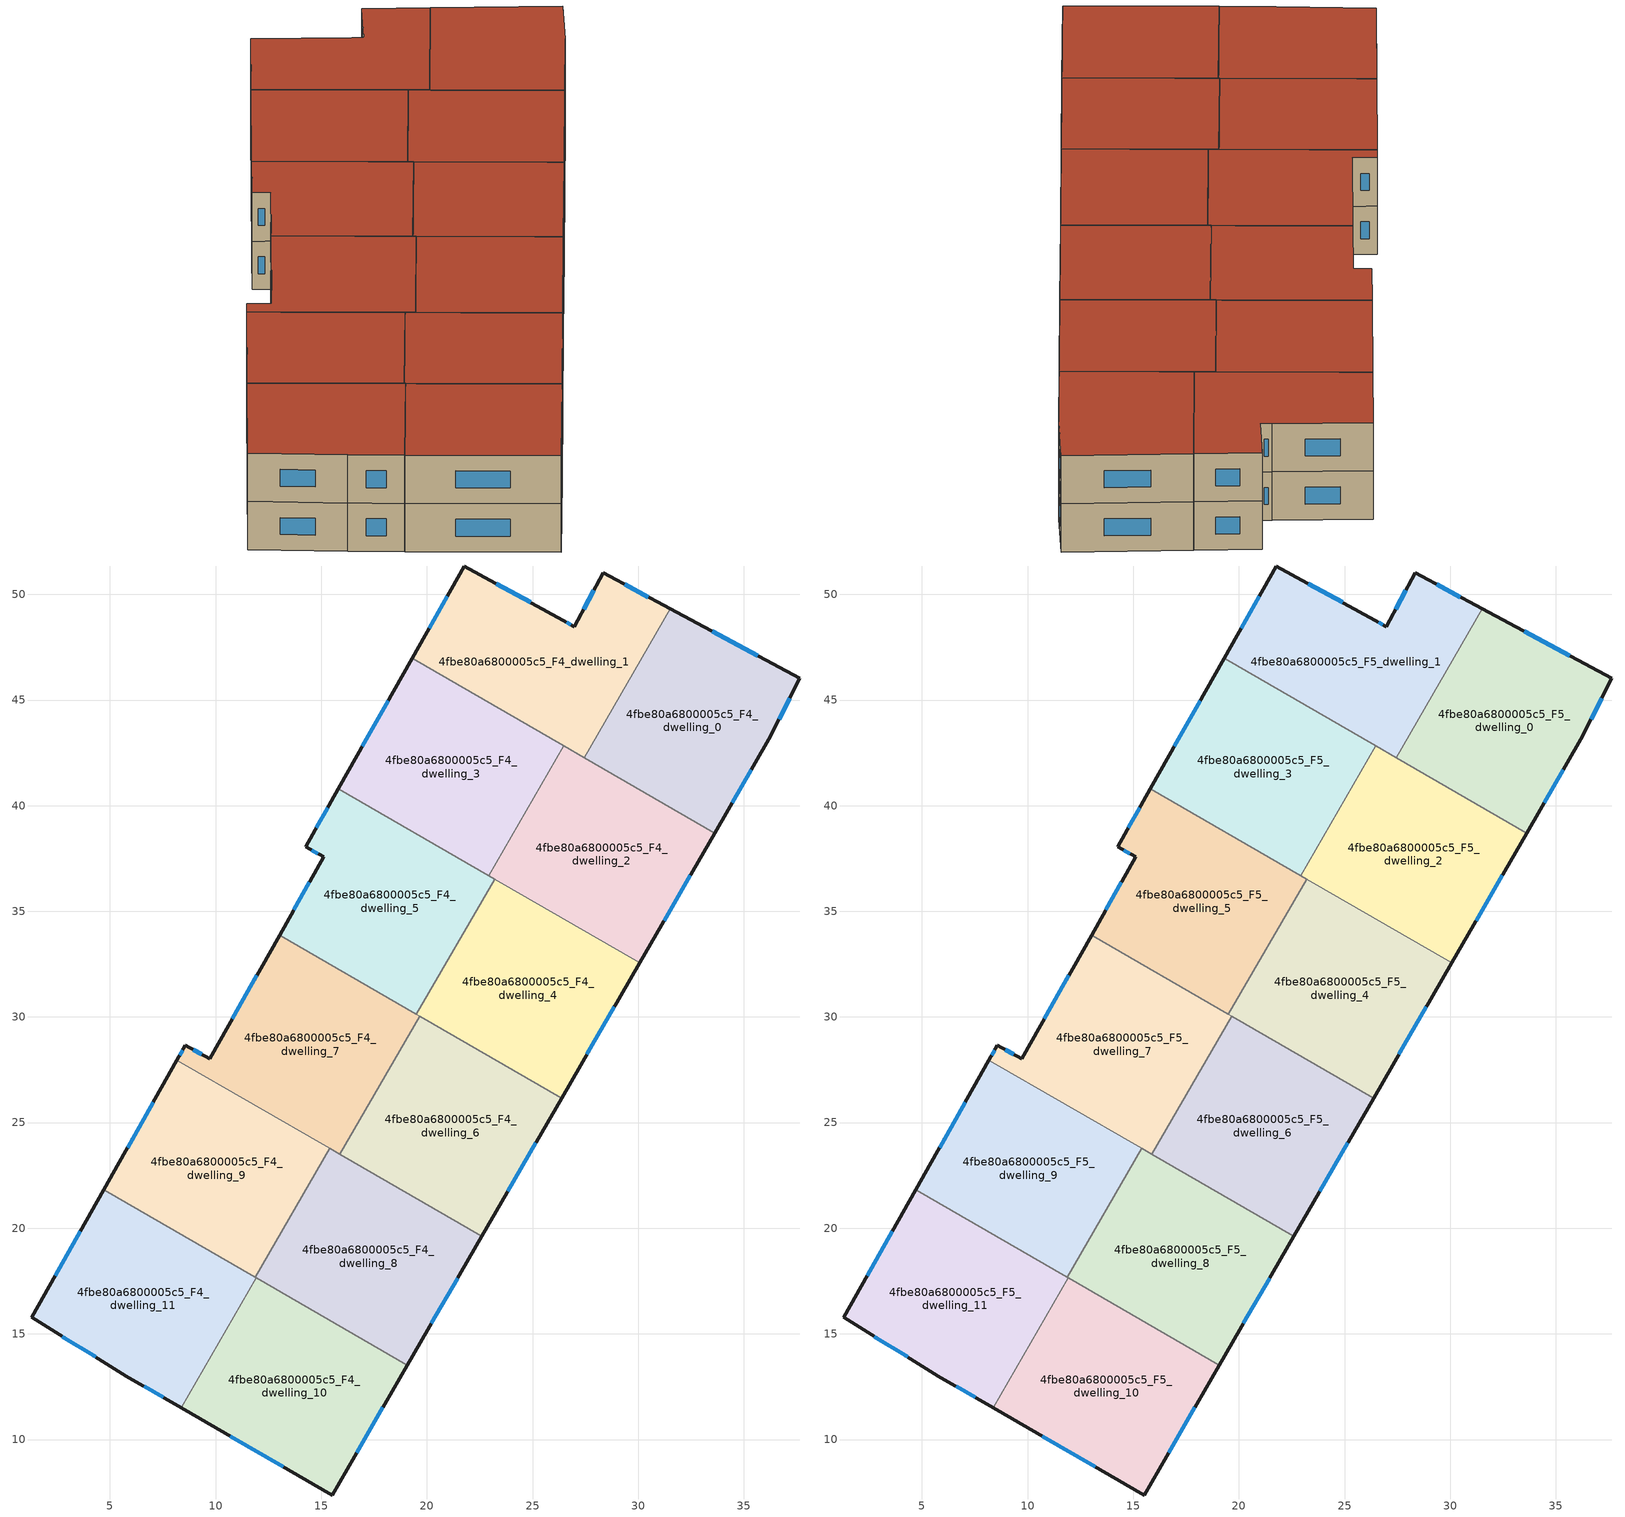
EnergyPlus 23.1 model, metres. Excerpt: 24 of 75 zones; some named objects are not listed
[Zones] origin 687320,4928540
4fbe80a6800005c5_F4_dwelling_0
 floor to 4fbe80a6800005c5_F3_dwelling_0 (EU_floor_Construction): 37.66,46.02 36.19,43.14 33.62,38.7 27.45,42.27 31.52,49.32 z12
 wall outside (EU_wall_Construction): 33.62,38.7 36.19,43.14 37.66,46.02 31.52,49.32 z12:15
 wall to 4fbe80a6800005c5_F4_dwelling_1 (EU_wall_Construction): 31.52,49.32 27.45,42.27 z12:15
 wall to 4fbe80a6800005c5_F4_dwelling_2 (EU_wall_Construction): 27.45,42.27 33.62,38.7 z12:15
 window (EU_Window_Construction): 35.66,47.09 33.51,48.25 / 36.67,44.08 37.18,45.09 / 34.46,40.15 35.35,41.7 z12.98:14.02
4fbe80a6800005c5_F4_dwelling_1
 floor to 4fbe80a6800005c5_F3_dwelling_1 (EU_floor_Construction): 31.52,49.32 27.45,42.27 19.3,46.98 21.77,51.34 26.44,48.78 26.98,48.47 28.34,51.02 z12
 wall outside (EU_wall_Construction): 31.52,49.32 28.34,51.02 26.98,48.47 26.44,48.78 21.77,51.34 19.3,46.98 z12:15
 wall to 4fbe80a6800005c5_F4_dwelling_3 (EU_wall_Construction): 19.3,46.98 26.48,42.83 z12:15
 wall to 4fbe80a6800005c5_F4_dwelling_2 (EU_wall_Construction): 26.48,42.83 27.45,42.27 z12:15
 window (EU_Window_Construction): 24.92,49.62 23.29,50.51 / 26.8,48.57 26.61,48.68 / 27.9,50.19 27.42,49.3 / 30.48,49.87 29.37,50.47 / 20.97,49.92 20.11,48.4 z12.98:14.02
4fbe80a6800005c5_F4_dwelling_10
 floor to 4fbe80a6800005c5_F3_dwelling_10 (EU_floor_Construction): 19.07,13.52 15.52,7.37 8.38,11.5 11.93,17.65 z12
 wall outside (EU_wall_Construction): 8.38,11.5 15.52,7.37 19.07,13.52 z12:15
 wall to 4fbe80a6800005c5_F4_dwelling_11 (EU_wall_Construction): 11.93,17.65 8.38,11.5 z12:15
 wall to 4fbe80a6800005c5_F4_dwelling_8 (EU_wall_Construction): 19.07,13.52 11.93,17.65 z12:15
 window (EU_Window_Construction): 10.7,10.16 13.2,8.72 / 16.67,9.37 17.92,11.52 z12.98:14.02
4fbe80a6800005c5_F4_dwelling_11
 floor to 4fbe80a6800005c5_F3_dwelling_11 (EU_floor_Construction): 11.93,17.65 8.38,11.5 5.78,13 1.29,15.78 4.71,21.82 z12
 wall outside (EU_wall_Construction): 4.71,21.82 1.29,15.78 5.78,13 8.38,11.5 z12:15
 wall to 4fbe80a6800005c5_F4_dwelling_9 (EU_wall_Construction): 11.87,17.68 4.71,21.82 z12:15
 wall to 4fbe80a6800005c5_F4_dwelling_8 (EU_wall_Construction): 11.93,17.65 11.87,17.68 z12:15
 window (EU_Window_Construction): 6.62,12.52 7.53,11.99 / 2.75,14.87 4.32,13.91 / 3.59,19.86 2.4,17.74 z12.98:14.02
4fbe80a6800005c5_F4_dwelling_2
 floor to 4fbe80a6800005c5_F3_dwelling_2 (EU_floor_Construction): 33.62,38.7 30.07,32.55 22.93,36.68 26.48,42.83 z12
 wall outside (EU_wall_Construction): 30.07,32.55 33.62,38.7 z12:15
 wall to 4fbe80a6800005c5_F4_dwelling_3 (EU_wall_Construction): 26.48,42.83 22.93,36.68 z12:15
 wall to 4fbe80a6800005c5_F4_dwelling_4 (EU_wall_Construction): 23.2,36.52 30.07,32.55 z12:15
 wall to 4fbe80a6800005c5_F4_dwelling_5 (EU_wall_Construction): 22.93,36.68 23.2,36.52 z12:15
 window (EU_Window_Construction): 31.22,34.55 32.47,36.7 z12.98:14.02
4fbe80a6800005c5_F4_dwelling_3
 floor to 4fbe80a6800005c5_F3_dwelling_3 (EU_floor_Construction): 26.48,42.83 22.93,36.68 15.81,40.79 19.3,46.98 z12
 wall outside (EU_wall_Construction): 19.3,46.98 15.81,40.79 z12:15
 wall to 4fbe80a6800005c5_F4_dwelling_5 (EU_wall_Construction): 15.81,40.79 22.93,36.68 z12:15
 window (EU_Window_Construction): 18.17,44.96 16.95,42.8 z12.98:14.02
4fbe80a6800005c5_F4_dwelling_4
 floor to 4fbe80a6800005c5_F3_dwelling_4 (EU_floor_Construction): 30.07,32.55 26.37,26.16 19.51,30.13 23.2,36.52 z12
 wall outside (EU_wall_Construction): 26.37,26.16 30.07,32.55 z12:15
 wall to 4fbe80a6800005c5_F4_dwelling_5 (EU_wall_Construction): 23.2,36.52 19.51,30.13 z12:15
 wall to 4fbe80a6800005c5_F4_dwelling_6 (EU_wall_Construction): 19.66,30.04 26.37,26.16 z12:15
 wall to 4fbe80a6800005c5_F4_dwelling_7 (EU_wall_Construction): 19.51,30.13 19.66,30.04 z12:15
 window (EU_Window_Construction): 27.58,28.24 28.87,30.47 z12.98:14.02
4fbe80a6800005c5_F4_dwelling_5
 floor to 4fbe80a6800005c5_F3_dwelling_5 (EU_floor_Construction): 23.2,36.52 19.51,30.13 13.03,33.87 15.12,37.57 14.27,38.05 15.81,40.79 z12
 wall outside (EU_wall_Construction): 15.81,40.79 14.27,38.05 15.12,37.57 13.03,33.87 z12:15
 wall to 4fbe80a6800005c5_F4_dwelling_7 (EU_wall_Construction): 13.03,33.87 19.51,30.13 z12:15
 window (EU_Window_Construction): 14.44,36.37 13.71,35.08 / 14.55,37.9 14.84,37.73 / 15.31,39.9 14.77,38.94 z12.98:14.02
4fbe80a6800005c5_F4_dwelling_6
 floor to 4fbe80a6800005c5_F3_dwelling_6 (EU_floor_Construction): 26.37,26.16 22.6,19.62 15.88,23.51 19.66,30.04 z12
 wall outside (EU_wall_Construction): 22.6,19.62 26.37,26.16 z12:15
 wall to 4fbe80a6800005c5_F4_dwelling_7 (EU_wall_Construction): 19.66,30.04 15.88,23.51 z12:15
 wall to 4fbe80a6800005c5_F4_dwelling_8 (EU_wall_Construction): 15.88,23.51 22.6,19.62 z12:15
 window (EU_Window_Construction): 23.83,21.75 25.15,24.04 z12.98:14.02
4fbe80a6800005c5_F4_dwelling_7
 floor to 4fbe80a6800005c5_F3_dwelling_7 (EU_floor_Construction): 19.66,30.04 15.88,23.51 8.17,27.96 8.57,28.66 9.72,28.01 13.03,33.87 z12
 wall outside (EU_wall_Construction): 13.03,33.87 9.72,28.01 8.57,28.66 8.17,27.96 z12:15
 wall to 4fbe80a6800005c5_F4_dwelling_9 (EU_wall_Construction): 8.17,27.96 15.4,23.78 z12:15
 wall to 4fbe80a6800005c5_F4_dwelling_8 (EU_wall_Construction): 15.4,23.78 15.88,23.51 z12:15
 window (EU_Window_Construction): 8.44,28.44 8.3,28.19 / 9.35,28.23 8.94,28.45 / 11.95,31.97 10.8,29.92 z12.98:14.02
4fbe80a6800005c5_F4_dwelling_8
 floor to 4fbe80a6800005c5_F3_dwelling_8 (EU_floor_Construction): 22.6,19.62 19.07,13.52 11.87,17.68 15.4,23.78 z12
 wall outside (EU_wall_Construction): 19.07,13.52 22.6,19.62 z12:15
 wall to 4fbe80a6800005c5_F4_dwelling_9 (EU_wall_Construction): 15.4,23.78 11.87,17.68 z12:15
 window (EU_Window_Construction): 20.22,15.51 21.45,17.64 z12.98:14.02
4fbe80a6800005c5_F4_dwelling_9
 floor to 4fbe80a6800005c5_F3_dwelling_9 (EU_floor_Construction): 15.4,23.78 11.87,17.68 4.71,21.82 8.17,27.96 z12
 wall outside (EU_wall_Construction): 8.17,27.96 4.71,21.82 z12:15
 window (EU_Window_Construction): 7.04,25.96 5.83,23.82 z12.98:14.02
4fbe80a6800005c5_F5_dwelling_0
 floor to 4fbe80a6800005c5_F4_dwelling_0 (EU_floor_Construction): 37.66,46.02 36.19,43.14 33.62,38.7 27.45,42.27 31.52,49.32 z15
 wall outside (EU_wall_Construction): 33.62,38.7 36.19,43.14 37.66,46.02 31.52,49.32 z15:18
 wall to 4fbe80a6800005c5_F5_dwelling_1 (EU_wall_Construction): 31.52,49.32 27.45,42.27 z15:18
 wall to 4fbe80a6800005c5_F5_dwelling_2 (EU_wall_Construction): 27.45,42.27 33.62,38.7 z15:18
 window (EU_Window_Construction): 35.66,47.09 33.51,48.25 / 36.67,44.08 37.18,45.09 / 34.46,40.15 35.35,41.7 z15.98:17.02
 roof outside (EU_roof_Construction): 33.62,38.7 36.19,43.14 37.66,46.02 31.52,49.32 27.45,42.27 z18
4fbe80a6800005c5_F5_dwelling_1
 floor to 4fbe80a6800005c5_F4_dwelling_1 (EU_floor_Construction): 31.52,49.32 27.45,42.27 19.3,46.98 21.77,51.34 26.44,48.78 26.98,48.47 28.34,51.02 z15
 wall outside (EU_wall_Construction): 31.52,49.32 28.34,51.02 26.98,48.47 26.44,48.78 21.77,51.34 19.3,46.98 z15:18
 wall to 4fbe80a6800005c5_F5_dwelling_3 (EU_wall_Construction): 19.3,46.98 26.48,42.83 z15:18
 wall to 4fbe80a6800005c5_F5_dwelling_2 (EU_wall_Construction): 26.48,42.83 27.45,42.27 z15:18
 window (EU_Window_Construction): 24.92,49.62 23.29,50.51 / 26.8,48.57 26.61,48.68 / 27.9,50.19 27.42,49.3 / 30.48,49.87 29.37,50.47 / 20.97,49.92 20.11,48.4 z15.98:17.02
 roof outside (EU_roof_Construction): 27.45,42.27 31.52,49.32 28.34,51.02 26.98,48.47 26.44,48.78 21.77,51.34 19.3,46.98 z18
4fbe80a6800005c5_F5_dwelling_10
 floor to 4fbe80a6800005c5_F4_dwelling_10 (EU_floor_Construction): 19.07,13.52 15.52,7.37 8.38,11.5 11.93,17.65 z15
 wall outside (EU_wall_Construction): 8.38,11.5 15.52,7.37 19.07,13.52 z15:18
 wall to 4fbe80a6800005c5_F5_dwelling_11 (EU_wall_Construction): 11.93,17.65 8.38,11.5 z15:18
 wall to 4fbe80a6800005c5_F5_dwelling_8 (EU_wall_Construction): 19.07,13.52 11.93,17.65 z15:18
 window (EU_Window_Construction): 10.7,10.16 13.2,8.72 / 16.67,9.37 17.92,11.52 z15.98:17.02
 roof outside (EU_roof_Construction): 15.52,7.37 19.07,13.52 11.93,17.65 8.38,11.5 z18
4fbe80a6800005c5_F5_dwelling_11
 floor to 4fbe80a6800005c5_F4_dwelling_11 (EU_floor_Construction): 11.93,17.65 8.38,11.5 5.78,13 1.29,15.78 4.71,21.82 z15
 wall outside (EU_wall_Construction): 4.71,21.82 1.29,15.78 5.78,13 8.38,11.5 z15:18
 wall to 4fbe80a6800005c5_F5_dwelling_9 (EU_wall_Construction): 11.87,17.68 4.71,21.82 z15:18
 wall to 4fbe80a6800005c5_F5_dwelling_8 (EU_wall_Construction): 11.93,17.65 11.87,17.68 z15:18
 window (EU_Window_Construction): 6.62,12.52 7.53,11.99 / 2.75,14.87 4.32,13.91 / 3.59,19.86 2.4,17.74 z15.98:17.02
 roof outside (EU_roof_Construction): 8.38,11.5 11.93,17.65 4.71,21.82 1.29,15.78 5.78,13 z18
4fbe80a6800005c5_F5_dwelling_2
 floor to 4fbe80a6800005c5_F4_dwelling_2 (EU_floor_Construction): 33.62,38.7 30.07,32.55 22.93,36.68 26.48,42.83 z15
 wall outside (EU_wall_Construction): 30.07,32.55 33.62,38.7 z15:18
 wall to 4fbe80a6800005c5_F5_dwelling_3 (EU_wall_Construction): 26.48,42.83 22.93,36.68 z15:18
 wall to 4fbe80a6800005c5_F5_dwelling_4 (EU_wall_Construction): 23.2,36.52 30.07,32.55 z15:18
 wall to 4fbe80a6800005c5_F5_dwelling_5 (EU_wall_Construction): 22.93,36.68 23.2,36.52 z15:18
 window (EU_Window_Construction): 31.22,34.55 32.47,36.7 z15.98:17.02
 roof outside (EU_roof_Construction): 30.07,32.55 33.62,38.7 26.48,42.83 22.93,36.68 z18
4fbe80a6800005c5_F5_dwelling_3
 floor to 4fbe80a6800005c5_F4_dwelling_3 (EU_floor_Construction): 26.48,42.83 22.93,36.68 15.81,40.79 19.3,46.98 z15
 wall outside (EU_wall_Construction): 19.3,46.98 15.81,40.79 z15:18
 wall to 4fbe80a6800005c5_F5_dwelling_5 (EU_wall_Construction): 15.81,40.79 22.93,36.68 z15:18
 window (EU_Window_Construction): 18.17,44.96 16.95,42.8 z15.98:17.02
 roof outside (EU_roof_Construction): 22.93,36.68 26.48,42.83 19.3,46.98 15.81,40.79 z18
4fbe80a6800005c5_F5_dwelling_4
 floor to 4fbe80a6800005c5_F4_dwelling_4 (EU_floor_Construction): 30.07,32.55 26.37,26.16 19.51,30.13 23.2,36.52 z15
 wall outside (EU_wall_Construction): 26.37,26.16 30.07,32.55 z15:18
 wall to 4fbe80a6800005c5_F5_dwelling_5 (EU_wall_Construction): 23.2,36.52 19.51,30.13 z15:18
 wall to 4fbe80a6800005c5_F5_dwelling_6 (EU_wall_Construction): 19.66,30.04 26.37,26.16 z15:18
 wall to 4fbe80a6800005c5_F5_dwelling_7 (EU_wall_Construction): 19.51,30.13 19.66,30.04 z15:18
 window (EU_Window_Construction): 27.58,28.24 28.87,30.47 z15.98:17.02
 roof outside (EU_roof_Construction): 26.37,26.16 30.07,32.55 23.2,36.52 19.51,30.13 z18
4fbe80a6800005c5_F5_dwelling_5
 floor to 4fbe80a6800005c5_F4_dwelling_5 (EU_floor_Construction): 23.2,36.52 19.51,30.13 13.03,33.87 15.12,37.57 14.27,38.05 15.81,40.79 z15
 wall outside (EU_wall_Construction): 15.81,40.79 14.27,38.05 15.12,37.57 13.03,33.87 z15:18
 wall to 4fbe80a6800005c5_F5_dwelling_7 (EU_wall_Construction): 13.03,33.87 19.51,30.13 z15:18
 window (EU_Window_Construction): 14.44,36.37 13.71,35.08 / 14.55,37.9 14.84,37.73 / 15.31,39.9 14.77,38.94 z15.98:17.02
 roof outside (EU_roof_Construction): 19.51,30.13 23.2,36.52 15.81,40.79 14.27,38.05 15.12,37.57 13.03,33.87 z18
4fbe80a6800005c5_F5_dwelling_6
 floor to 4fbe80a6800005c5_F4_dwelling_6 (EU_floor_Construction): 26.37,26.16 22.6,19.62 15.88,23.51 19.66,30.04 z15
 wall outside (EU_wall_Construction): 22.6,19.62 26.37,26.16 z15:18
 wall to 4fbe80a6800005c5_F5_dwelling_7 (EU_wall_Construction): 19.66,30.04 15.88,23.51 z15:18
 wall to 4fbe80a6800005c5_F5_dwelling_8 (EU_wall_Construction): 15.88,23.51 22.6,19.62 z15:18
 window (EU_Window_Construction): 23.83,21.75 25.15,24.04 z15.98:17.02
 roof outside (EU_roof_Construction): 22.6,19.62 26.37,26.16 19.66,30.04 15.88,23.51 z18
4fbe80a6800005c5_F5_dwelling_7
 floor to 4fbe80a6800005c5_F4_dwelling_7 (EU_floor_Construction): 19.66,30.04 15.88,23.51 8.17,27.96 8.57,28.66 9.72,28.01 13.03,33.87 z15
 wall outside (EU_wall_Construction): 13.03,33.87 9.72,28.01 8.57,28.66 8.17,27.96 z15:18
 wall to 4fbe80a6800005c5_F5_dwelling_9 (EU_wall_Construction): 8.17,27.96 15.4,23.78 z15:18
 wall to 4fbe80a6800005c5_F5_dwelling_8 (EU_wall_Construction): 15.4,23.78 15.88,23.51 z15:18
 window (EU_Window_Construction): 8.44,28.44 8.3,28.19 / 9.35,28.23 8.94,28.45 / 11.95,31.97 10.8,29.92 z15.98:17.02
 roof outside (EU_roof_Construction): 15.88,23.51 19.66,30.04 13.03,33.87 9.72,28.01 8.57,28.66 8.17,27.96 z18
4fbe80a6800005c5_F5_dwelling_8
 floor to 4fbe80a6800005c5_F4_dwelling_8 (EU_floor_Construction): 22.6,19.62 19.07,13.52 11.87,17.68 15.4,23.78 z15
 wall outside (EU_wall_Construction): 19.07,13.52 22.6,19.62 z15:18
 wall to 4fbe80a6800005c5_F5_dwelling_9 (EU_wall_Construction): 15.4,23.78 11.87,17.68 z15:18
 window (EU_Window_Construction): 20.22,15.51 21.45,17.64 z15.98:17.02
 roof outside (EU_roof_Construction): 19.07,13.52 22.6,19.62 15.4,23.78 11.87,17.68 z18
4fbe80a6800005c5_F5_dwelling_9
 floor to 4fbe80a6800005c5_F4_dwelling_9 (EU_floor_Construction): 15.4,23.78 11.87,17.68 4.71,21.82 8.17,27.96 z15
 wall outside (EU_wall_Construction): 8.17,27.96 4.71,21.82 z15:18
 window (EU_Window_Construction): 7.04,25.96 5.83,23.82 z15.98:17.02
 roof outside (EU_roof_Construction): 11.87,17.68 15.4,23.78 8.17,27.96 4.71,21.82 z18
[Building]
EU S2 Campaign: North Axis=0; Terrain=City; Solar Distribution=FullExterior
[Site:Location]
Bologna: Latitude=44.5; Longitude=11.25; Time Zone=1; Elevation=37
[SizingPeriod:WeatherFileDays]
AnnualSizingPeriod: Begin Month=1; Begin Day of Month=1; End Month=12; End Day of Month=31; Day of Week for Start Day=Monday; Use Weather File Daylight Saving Period=No; Use Weather File Rain and Snow Indicators=No
[MATERIAL]
EU_InternalMass_Material: Roughness=MediumRough; Thickness=0.1; Conductivity=1; Density=1800; Specific Heat=900; Thermal Absorptance=0.9; Solar Absorptance=0.7; Visible Absorptance=0.7
[MATERIAL:NOMASS] Roughness=MediumRough; Thermal Absorptance=0.9; Solar Absorptance=0.7; Visible Absorptance=0.7
Name | Thermal Resistance
EU_wall_NoMass | 0.905828
EU_roof_NoMass | 0.37593
EU_floor_NoMass | 0.67114
[WINDOWMATERIAL:SIMPLEGLAZINGSYSTEM]
EU_Window_SimpleGlazing: UFactor=4.52486; Solar Heat Gain Coefficient=0.85; Visible Transmittance=0.85
[CONSTRUCTION]
EU_wall_Construction: EU_wall_NoMass
EU_roof_Construction: EU_roof_NoMass
EU_floor_Construction: EU_floor_NoMass
EU_Window_Construction: EU_Window_SimpleGlazing
EU_InternalMass_Construction: EU_InternalMass_Material
[ZONE] Type=1; Multiplier=1; Ceiling Height=autocalculate; Floor Area=autocalculate; Part of Total Floor Area=Yes
Name | Volume
4fbe80a6800005c5_F4_dwelling_0; 4fbe80a6800005c5_F5_dwelling_0 | 175.734
4fbe80a6800005c5_F4_dwelling_1; 4fbe80a6800005c5_F5_dwelling_1; 4fbe80a6800005c5_F4_dwelling_6; 4fbe80a6800005c5_F5_dwelling_6 | 175.745
4fbe80a6800005c5_F4_dwelling_10; 4fbe80a6800005c5_F5_dwelling_10; 4fbe80a6800005c5_F4_dwelling_7; 4fbe80a6800005c5_F5_dwelling_7 | 175.743
4fbe80a6800005c5_F4_dwelling_11; 4fbe80a6800005c5_F5_dwelling_11 | 175.726
4fbe80a6800005c5_F4_dwelling_2; 4fbe80a6800005c5_F5_dwelling_2 | 175.746
4fbe80a6800005c5_F4_dwelling_3; 4fbe80a6800005c5_F5_dwelling_3 | 175.75
4fbe80a6800005c5_F4_dwelling_4; 4fbe80a6800005c5_F5_dwelling_4 | 175.718
4fbe80a6800005c5_F4_dwelling_5; 4fbe80a6800005c5_F5_dwelling_5 | 175.742
4fbe80a6800005c5_F4_dwelling_8; 4fbe80a6800005c5_F5_dwelling_8 | 175.724
4fbe80a6800005c5_F4_dwelling_9; 4fbe80a6800005c5_F5_dwelling_9 | 175.733
[INTERNALMASS] Construction=EU_InternalMass_Construction
Name | Zone or ZoneList | Surface Area
4fbe80a6800005c5_F4_dwelling_0_EU_InternalMass | 4fbe80a6800005c5_F4_dwelling_0 | 58.5774
4fbe80a6800005c5_F4_dwelling_1_EU_InternalMass | 4fbe80a6800005c5_F4_dwelling_1 | 58.5808
4fbe80a6800005c5_F4_dwelling_2_EU_InternalMass | 4fbe80a6800005c5_F4_dwelling_2 | 58.5795
4fbe80a6800005c5_F4_dwelling_3_EU_InternalMass | 4fbe80a6800005c5_F4_dwelling_3 | 58.5826
4fbe80a6800005c5_F4_dwelling_4_EU_InternalMass | 4fbe80a6800005c5_F4_dwelling_4 | 58.575
4fbe80a6800005c5_F4_dwelling_5_EU_InternalMass | 4fbe80a6800005c5_F4_dwelling_5 | 58.5808
4fbe80a6800005c5_F4_dwelling_6_EU_InternalMass | 4fbe80a6800005c5_F4_dwelling_6 | 58.581
4fbe80a6800005c5_F4_dwelling_7_EU_InternalMass | 4fbe80a6800005c5_F4_dwelling_7 | 58.5822
4fbe80a6800005c5_F4_dwelling_8_EU_InternalMass | 4fbe80a6800005c5_F4_dwelling_8 | 58.5744
4fbe80a6800005c5_F4_dwelling_9_EU_InternalMass | 4fbe80a6800005c5_F4_dwelling_9 | 58.5782
4fbe80a6800005c5_F4_dwelling_10_EU_InternalMass | 4fbe80a6800005c5_F4_dwelling_10 | 58.5815
4fbe80a6800005c5_F4_dwelling_11_EU_InternalMass | 4fbe80a6800005c5_F4_dwelling_11 | 58.5746
4fbe80a6800005c5_F5_dwelling_0_EU_InternalMass | 4fbe80a6800005c5_F5_dwelling_0 | 58.5774
4fbe80a6800005c5_F5_dwelling_1_EU_InternalMass | 4fbe80a6800005c5_F5_dwelling_1 | 58.5808
4fbe80a6800005c5_F5_dwelling_2_EU_InternalMass | 4fbe80a6800005c5_F5_dwelling_2 | 58.5795
4fbe80a6800005c5_F5_dwelling_3_EU_InternalMass | 4fbe80a6800005c5_F5_dwelling_3 | 58.5826
4fbe80a6800005c5_F5_dwelling_4_EU_InternalMass | 4fbe80a6800005c5_F5_dwelling_4 | 58.575
4fbe80a6800005c5_F5_dwelling_5_EU_InternalMass | 4fbe80a6800005c5_F5_dwelling_5 | 58.5808
4fbe80a6800005c5_F5_dwelling_6_EU_InternalMass | 4fbe80a6800005c5_F5_dwelling_6 | 58.581
4fbe80a6800005c5_F5_dwelling_7_EU_InternalMass | 4fbe80a6800005c5_F5_dwelling_7 | 58.5822
4fbe80a6800005c5_F5_dwelling_8_EU_InternalMass | 4fbe80a6800005c5_F5_dwelling_8 | 58.5744
4fbe80a6800005c5_F5_dwelling_9_EU_InternalMass | 4fbe80a6800005c5_F5_dwelling_9 | 58.5782
4fbe80a6800005c5_F5_dwelling_10_EU_InternalMass | 4fbe80a6800005c5_F5_dwelling_10 | 58.5815
4fbe80a6800005c5_F5_dwelling_11_EU_InternalMass | 4fbe80a6800005c5_F5_dwelling_11 | 58.5746
[OTHEREQUIPMENT] Fuel Type=Electricity; Design Level Calculation Method=Watts/Area; Power per Zone Floor Area=1; Fraction Latent=0; Fraction Radiant=0; Fraction Lost=0; Carbon Dioxide Generation Rate=0; EndUse Subcategory=EU_Step8_InternalGains
Name | Zone or ZoneList or Space or SpaceList | Schedule
EU_Step8_InternalGain_4fbe80a6800005c5_F4_dwelling_0_f000 | 4fbe80a6800005c5_F4_dwelling_0 | EU_Step8_GainSchedule_4fbe80a6800005c5_F4_dwelling_0_f000
EU_Step8_InternalGain_4fbe80a6800005c5_F4_dwelling_1_f000 | 4fbe80a6800005c5_F4_dwelling_1 | EU_Step8_GainSchedule_4fbe80a6800005c5_F4_dwelling_1_f000
EU_Step8_InternalGain_4fbe80a6800005c5_F4_dwelling_2_f000 | 4fbe80a6800005c5_F4_dwelling_2 | EU_Step8_GainSchedule_4fbe80a6800005c5_F4_dwelling_2_f000
EU_Step8_InternalGain_4fbe80a6800005c5_F4_dwelling_3_f000 | 4fbe80a6800005c5_F4_dwelling_3 | EU_Step8_GainSchedule_4fbe80a6800005c5_F4_dwelling_3_f000
EU_Step8_InternalGain_4fbe80a6800005c5_F4_dwelling_4_f000 | 4fbe80a6800005c5_F4_dwelling_4 | EU_Step8_GainSchedule_4fbe80a6800005c5_F4_dwelling_4_f000
EU_Step8_InternalGain_4fbe80a6800005c5_F4_dwelling_5_f000 | 4fbe80a6800005c5_F4_dwelling_5 | EU_Step8_GainSchedule_4fbe80a6800005c5_F4_dwelling_5_f000
EU_Step8_InternalGain_4fbe80a6800005c5_F4_dwelling_6_f000 | 4fbe80a6800005c5_F4_dwelling_6 | EU_Step8_GainSchedule_4fbe80a6800005c5_F4_dwelling_6_f000
EU_Step8_InternalGain_4fbe80a6800005c5_F4_dwelling_7_f000 | 4fbe80a6800005c5_F4_dwelling_7 | EU_Step8_GainSchedule_4fbe80a6800005c5_F4_dwelling_7_f000
EU_Step8_InternalGain_4fbe80a6800005c5_F4_dwelling_8_f000 | 4fbe80a6800005c5_F4_dwelling_8 | EU_Step8_GainSchedule_4fbe80a6800005c5_F4_dwelling_8_f000
EU_Step8_InternalGain_4fbe80a6800005c5_F4_dwelling_9_f000 | 4fbe80a6800005c5_F4_dwelling_9 | EU_Step8_GainSchedule_4fbe80a6800005c5_F4_dwelling_9_f000
EU_Step8_InternalGain_4fbe80a6800005c5_F4_dwelling_10_f000 | 4fbe80a6800005c5_F4_dwelling_10 | EU_Step8_GainSchedule_4fbe80a6800005c5_F4_dwelling_10_f000
EU_Step8_InternalGain_4fbe80a6800005c5_F4_dwelling_11_f000 | 4fbe80a6800005c5_F4_dwelling_11 | EU_Step8_GainSchedule_4fbe80a6800005c5_F4_dwelling_11_f000
EU_Step8_InternalGain_4fbe80a6800005c5_F5_dwelling_0_f000 | 4fbe80a6800005c5_F5_dwelling_0 | EU_Step8_GainSchedule_4fbe80a6800005c5_F5_dwelling_0_f000
EU_Step8_InternalGain_4fbe80a6800005c5_F5_dwelling_1_f000 | 4fbe80a6800005c5_F5_dwelling_1 | EU_Step8_GainSchedule_4fbe80a6800005c5_F5_dwelling_1_f000
EU_Step8_InternalGain_4fbe80a6800005c5_F5_dwelling_2_f000 | 4fbe80a6800005c5_F5_dwelling_2 | EU_Step8_GainSchedule_4fbe80a6800005c5_F5_dwelling_2_f000
EU_Step8_InternalGain_4fbe80a6800005c5_F5_dwelling_3_f000 | 4fbe80a6800005c5_F5_dwelling_3 | EU_Step8_GainSchedule_4fbe80a6800005c5_F5_dwelling_3_f000
EU_Step8_InternalGain_4fbe80a6800005c5_F5_dwelling_4_f000 | 4fbe80a6800005c5_F5_dwelling_4 | EU_Step8_GainSchedule_4fbe80a6800005c5_F5_dwelling_4_f000
EU_Step8_InternalGain_4fbe80a6800005c5_F5_dwelling_5_f000 | 4fbe80a6800005c5_F5_dwelling_5 | EU_Step8_GainSchedule_4fbe80a6800005c5_F5_dwelling_5_f000
EU_Step8_InternalGain_4fbe80a6800005c5_F5_dwelling_6_f000 | 4fbe80a6800005c5_F5_dwelling_6 | EU_Step8_GainSchedule_4fbe80a6800005c5_F5_dwelling_6_f000
EU_Step8_InternalGain_4fbe80a6800005c5_F5_dwelling_7_f000 | 4fbe80a6800005c5_F5_dwelling_7 | EU_Step8_GainSchedule_4fbe80a6800005c5_F5_dwelling_7_f000
EU_Step8_InternalGain_4fbe80a6800005c5_F5_dwelling_8_f000 | 4fbe80a6800005c5_F5_dwelling_8 | EU_Step8_GainSchedule_4fbe80a6800005c5_F5_dwelling_8_f000
EU_Step8_InternalGain_4fbe80a6800005c5_F5_dwelling_9_f000 | 4fbe80a6800005c5_F5_dwelling_9 | EU_Step8_GainSchedule_4fbe80a6800005c5_F5_dwelling_9_f000
EU_Step8_InternalGain_4fbe80a6800005c5_F5_dwelling_10_f000 | 4fbe80a6800005c5_F5_dwelling_10 | EU_Step8_GainSchedule_4fbe80a6800005c5_F5_dwelling_10_f000
EU_Step8_InternalGain_4fbe80a6800005c5_F5_dwelling_11_f000 | 4fbe80a6800005c5_F5_dwelling_11 | EU_Step8_GainSchedule_4fbe80a6800005c5_F5_dwelling_11_f000
[ZONEVENTILATION:DESIGNFLOWRATE] Schedule=EU_AlwaysOn; Design Flow Rate Calculation Method=AirChanges/Hour; Air Changes per Hour=0.73129; Ventilation Type=Natural; Fan Pressure Rise=0; Fan Total Efficiency=1; Constant Term Coefficient=1; Temperature Term Coefficient=0; Velocity Term Coefficient=0; Velocity Squared Term Coefficient=0; Minimum Indoor Temperature=-100; Maximum Indoor Temperature=100; Delta Temperature=-100; Minimum Outdoor Temperature=-100; Maximum Outdoor Temperature=100; Maximum Wind Speed=40
Name | Zone or ZoneList or Space or SpaceList
EU_ConstantAir_4fbe80a6800005c5_F4_dwelling_0 | 4fbe80a6800005c5_F4_dwelling_0
EU_ConstantAir_4fbe80a6800005c5_F4_dwelling_1 | 4fbe80a6800005c5_F4_dwelling_1
EU_ConstantAir_4fbe80a6800005c5_F4_dwelling_2 | 4fbe80a6800005c5_F4_dwelling_2
EU_ConstantAir_4fbe80a6800005c5_F4_dwelling_3 | 4fbe80a6800005c5_F4_dwelling_3
EU_ConstantAir_4fbe80a6800005c5_F4_dwelling_4 | 4fbe80a6800005c5_F4_dwelling_4
EU_ConstantAir_4fbe80a6800005c5_F4_dwelling_5 | 4fbe80a6800005c5_F4_dwelling_5
EU_ConstantAir_4fbe80a6800005c5_F4_dwelling_6 | 4fbe80a6800005c5_F4_dwelling_6
EU_ConstantAir_4fbe80a6800005c5_F4_dwelling_7 | 4fbe80a6800005c5_F4_dwelling_7
EU_ConstantAir_4fbe80a6800005c5_F4_dwelling_8 | 4fbe80a6800005c5_F4_dwelling_8
EU_ConstantAir_4fbe80a6800005c5_F4_dwelling_9 | 4fbe80a6800005c5_F4_dwelling_9
EU_ConstantAir_4fbe80a6800005c5_F4_dwelling_10 | 4fbe80a6800005c5_F4_dwelling_10
EU_ConstantAir_4fbe80a6800005c5_F4_dwelling_11 | 4fbe80a6800005c5_F4_dwelling_11
EU_ConstantAir_4fbe80a6800005c5_F5_dwelling_0 | 4fbe80a6800005c5_F5_dwelling_0
EU_ConstantAir_4fbe80a6800005c5_F5_dwelling_1 | 4fbe80a6800005c5_F5_dwelling_1
EU_ConstantAir_4fbe80a6800005c5_F5_dwelling_2 | 4fbe80a6800005c5_F5_dwelling_2
EU_ConstantAir_4fbe80a6800005c5_F5_dwelling_3 | 4fbe80a6800005c5_F5_dwelling_3
EU_ConstantAir_4fbe80a6800005c5_F5_dwelling_4 | 4fbe80a6800005c5_F5_dwelling_4
EU_ConstantAir_4fbe80a6800005c5_F5_dwelling_5 | 4fbe80a6800005c5_F5_dwelling_5
EU_ConstantAir_4fbe80a6800005c5_F5_dwelling_6 | 4fbe80a6800005c5_F5_dwelling_6
EU_ConstantAir_4fbe80a6800005c5_F5_dwelling_7 | 4fbe80a6800005c5_F5_dwelling_7
EU_ConstantAir_4fbe80a6800005c5_F5_dwelling_8 | 4fbe80a6800005c5_F5_dwelling_8
EU_ConstantAir_4fbe80a6800005c5_F5_dwelling_9 | 4fbe80a6800005c5_F5_dwelling_9
EU_ConstantAir_4fbe80a6800005c5_F5_dwelling_10 | 4fbe80a6800005c5_F5_dwelling_10
EU_ConstantAir_4fbe80a6800005c5_F5_dwelling_11 | 4fbe80a6800005c5_F5_dwelling_11
[HVACTEMPLATE:ZONE:IDEALLOADSAIRSYSTEM] System Availability Schedule=EU_AlwaysOn; Maximum Heating Supply Air Temperature=50; Minimum Cooling Supply Air Temperature=13; Maximum Heating Supply Air Humidity Ratio=0.0156; Minimum Cooling Supply Air Humidity Ratio=0.0077; Heating Limit=NoLimit; Cooling Limit=NoLimit; Heating Availability Schedule=EU_AlwaysOn; Cooling Availability Schedule=EU_CoolingOff; Dehumidification Control Type=ConstantSensibleHeatRatio; Cooling Sensible Heat Ratio=0.7; Dehumidification Setpoint=60; Humidification Control Type=None; Humidification Setpoint=30; Outdoor Air Method=None; Outdoor Air Flow Rate per Person=0.00944; Outdoor Air Flow Rate per Zone Floor Area=0; Outdoor Air Flow Rate per Zone=0; Demand Controlled Ventilation Type=None; Outdoor Air Economizer Type=NoEconomizer; Heat Recovery Type=None; Sensible Heat Recovery Effectiveness=0.7; Latent Heat Recovery Effectiveness=0.65
Name | Template Thermostat
4fbe80a6800005c5_F4_dwelling_0 | EU_HeatOnly_4fbe80a6800005c5_F4_dwelling_0
4fbe80a6800005c5_F4_dwelling_1 | EU_HeatOnly_4fbe80a6800005c5_F4_dwelling_1
4fbe80a6800005c5_F4_dwelling_2 | EU_HeatOnly_4fbe80a6800005c5_F4_dwelling_2
4fbe80a6800005c5_F4_dwelling_3 | EU_HeatOnly_4fbe80a6800005c5_F4_dwelling_3
4fbe80a6800005c5_F4_dwelling_4 | EU_HeatOnly_4fbe80a6800005c5_F4_dwelling_4
4fbe80a6800005c5_F4_dwelling_5 | EU_HeatOnly_4fbe80a6800005c5_F4_dwelling_5
4fbe80a6800005c5_F4_dwelling_6 | EU_HeatOnly_4fbe80a6800005c5_F4_dwelling_6
4fbe80a6800005c5_F4_dwelling_7 | EU_HeatOnly_4fbe80a6800005c5_F4_dwelling_7
4fbe80a6800005c5_F4_dwelling_8 | EU_HeatOnly_4fbe80a6800005c5_F4_dwelling_8
4fbe80a6800005c5_F4_dwelling_9 | EU_HeatOnly_4fbe80a6800005c5_F4_dwelling_9
4fbe80a6800005c5_F4_dwelling_10 | EU_HeatOnly_4fbe80a6800005c5_F4_dwelling_10
4fbe80a6800005c5_F4_dwelling_11 | EU_HeatOnly_4fbe80a6800005c5_F4_dwelling_11
4fbe80a6800005c5_F5_dwelling_0 | EU_HeatOnly_4fbe80a6800005c5_F5_dwelling_0
4fbe80a6800005c5_F5_dwelling_1 | EU_HeatOnly_4fbe80a6800005c5_F5_dwelling_1
4fbe80a6800005c5_F5_dwelling_2 | EU_HeatOnly_4fbe80a6800005c5_F5_dwelling_2
4fbe80a6800005c5_F5_dwelling_3 | EU_HeatOnly_4fbe80a6800005c5_F5_dwelling_3
4fbe80a6800005c5_F5_dwelling_4 | EU_HeatOnly_4fbe80a6800005c5_F5_dwelling_4
4fbe80a6800005c5_F5_dwelling_5 | EU_HeatOnly_4fbe80a6800005c5_F5_dwelling_5
4fbe80a6800005c5_F5_dwelling_6 | EU_HeatOnly_4fbe80a6800005c5_F5_dwelling_6
4fbe80a6800005c5_F5_dwelling_7 | EU_HeatOnly_4fbe80a6800005c5_F5_dwelling_7
4fbe80a6800005c5_F5_dwelling_8 | EU_HeatOnly_4fbe80a6800005c5_F5_dwelling_8
4fbe80a6800005c5_F5_dwelling_9 | EU_HeatOnly_4fbe80a6800005c5_F5_dwelling_9
4fbe80a6800005c5_F5_dwelling_10 | EU_HeatOnly_4fbe80a6800005c5_F5_dwelling_10
4fbe80a6800005c5_F5_dwelling_11 | EU_HeatOnly_4fbe80a6800005c5_F5_dwelling_11
[SIZING:ZONE] Zone Cooling Design Supply Air Temperature Input Method=SupplyAirTemperature; Zone Cooling Design Supply Air Temperature=13; Zone Heating Design Supply Air Temperature Input Method=SupplyAirTemperature; Zone Heating Design Supply Air Temperature=50; Zone Cooling Design Supply Air Humidity Ratio=0.008; Zone Heating Design Supply Air Humidity Ratio=0.008; Cooling Design Air Flow Method=DesignDay; Cooling Design Air Flow Rate=0; Cooling Minimum Air Flow per Zone Floor Area=0.000762; Cooling Minimum Air Flow=0; Cooling Minimum Air Flow Fraction=0.2; Heating Design Air Flow Method=DesignDay; Heating Design Air Flow Rate=0; Heating Maximum Air Flow per Zone Floor Area=0.002032; Heating Maximum Air Flow=0.141576; Heating Maximum Air Flow Fraction=0.3; Account for Dedicated Outdoor Air System=No; Dedicated Outdoor Air System Control Strategy=NeutralSupplyAir; Dedicated Outdoor Air Low Setpoint Temperature for Design=autosize; Dedicated Outdoor Air High Setpoint Temperature for Design=autosize; Zone Load Sizing Method=Sensible Load Only No Latent Load; Zone Latent Cooling Design Supply Air Humidity Ratio Input Method=HumidityRatioDifference; Zone Cooling Design Supply Air Humidity Ratio Difference=0.005; Zone Latent Heating Design Supply Air Humidity Ratio Input Method=HumidityRatioDifference; Zone Humidification Design Supply Air Humidity Ratio Difference=0.005
4fbe80a6800005c5_F4_dwelling_0; 4fbe80a6800005c5_F4_dwelling_1; 4fbe80a6800005c5_F4_dwelling_2; 4fbe80a6800005c5_F4_dwelling_3; 4fbe80a6800005c5_F4_dwelling_4; 4fbe80a6800005c5_F4_dwelling_5; 4fbe80a6800005c5_F4_dwelling_6; 4fbe80a6800005c5_F4_dwelling_7; 4fbe80a6800005c5_F4_dwelling_8; 4fbe80a6800005c5_F4_dwelling_9; 4fbe80a6800005c5_F4_dwelling_10; 4fbe80a6800005c5_F4_dwelling_11; 4fbe80a6800005c5_F5_dwelling_0; 4fbe80a6800005c5_F5_dwelling_1; 4fbe80a6800005c5_F5_dwelling_2; 4fbe80a6800005c5_F5_dwelling_3; 4fbe80a6800005c5_F5_dwelling_4; 4fbe80a6800005c5_F5_dwelling_5; 4fbe80a6800005c5_F5_dwelling_6; 4fbe80a6800005c5_F5_dwelling_7; 4fbe80a6800005c5_F5_dwelling_8; 4fbe80a6800005c5_F5_dwelling_9; 4fbe80a6800005c5_F5_dwelling_10; 4fbe80a6800005c5_F5_dwelling_11
[SCHEDULE:CONSTANT]
Name | Hourly Value
EU_AlwaysOn | 1
EU_CoolingOff | 0
[SCHEDULE:FILE] Column Number=1; Rows to Skip at Top=0; Number of Hours of Data=8760; Column Separator=Comma; Interpolate to Timestep=No; Minutes per Item=60; Adjust Schedule for Daylight Savings=Yes
Name | File
EU_Step8_GainSchedule_4fbe80a6800005c5_F4_dwelling_0_f000 | ../../schedules/4fbe80a6800005c5/4fbe80a6800005c5_F4_dwelling_0_f000_gain.csv
EU_Step8_GainSchedule_4fbe80a6800005c5_F4_dwelling_1_f000 | ../../schedules/4fbe80a6800005c5/4fbe80a6800005c5_F4_dwelling_1_f000_gain.csv
EU_Step8_GainSchedule_4fbe80a6800005c5_F4_dwelling_2_f000 | ../../schedules/4fbe80a6800005c5/4fbe80a6800005c5_F4_dwelling_2_f000_gain.csv
EU_Step8_GainSchedule_4fbe80a6800005c5_F4_dwelling_3_f000 | ../../schedules/4fbe80a6800005c5/4fbe80a6800005c5_F4_dwelling_3_f000_gain.csv
EU_Step8_GainSchedule_4fbe80a6800005c5_F4_dwelling_4_f000 | ../../schedules/4fbe80a6800005c5/4fbe80a6800005c5_F4_dwelling_4_f000_gain.csv
EU_Step8_GainSchedule_4fbe80a6800005c5_F4_dwelling_5_f000 | ../../schedules/4fbe80a6800005c5/4fbe80a6800005c5_F4_dwelling_5_f000_gain.csv
EU_Step8_GainSchedule_4fbe80a6800005c5_F4_dwelling_6_f000 | ../../schedules/4fbe80a6800005c5/4fbe80a6800005c5_F4_dwelling_6_f000_gain.csv
EU_Step8_GainSchedule_4fbe80a6800005c5_F4_dwelling_7_f000 | ../../schedules/4fbe80a6800005c5/4fbe80a6800005c5_F4_dwelling_7_f000_gain.csv
EU_Step8_GainSchedule_4fbe80a6800005c5_F4_dwelling_8_f000 | ../../schedules/4fbe80a6800005c5/4fbe80a6800005c5_F4_dwelling_8_f000_gain.csv
EU_Step8_GainSchedule_4fbe80a6800005c5_F4_dwelling_9_f000 | ../../schedules/4fbe80a6800005c5/4fbe80a6800005c5_F4_dwelling_9_f000_gain.csv
EU_Step8_GainSchedule_4fbe80a6800005c5_F4_dwelling_10_f000 | ../../schedules/4fbe80a6800005c5/4fbe80a6800005c5_F4_dwelling_10_f000_gain.csv
EU_Step8_GainSchedule_4fbe80a6800005c5_F4_dwelling_11_f000 | ../../schedules/4fbe80a6800005c5/4fbe80a6800005c5_F4_dwelling_11_f000_gain.csv
EU_Step8_GainSchedule_4fbe80a6800005c5_F5_dwelling_0_f000 | ../../schedules/4fbe80a6800005c5/4fbe80a6800005c5_F5_dwelling_0_f000_gain.csv
EU_Step8_GainSchedule_4fbe80a6800005c5_F5_dwelling_1_f000 | ../../schedules/4fbe80a6800005c5/4fbe80a6800005c5_F5_dwelling_1_f000_gain.csv
EU_Step8_GainSchedule_4fbe80a6800005c5_F5_dwelling_2_f000 | ../../schedules/4fbe80a6800005c5/4fbe80a6800005c5_F5_dwelling_2_f000_gain.csv
EU_Step8_GainSchedule_4fbe80a6800005c5_F5_dwelling_3_f000 | ../../schedules/4fbe80a6800005c5/4fbe80a6800005c5_F5_dwelling_3_f000_gain.csv
EU_Step8_GainSchedule_4fbe80a6800005c5_F5_dwelling_4_f000 | ../../schedules/4fbe80a6800005c5/4fbe80a6800005c5_F5_dwelling_4_f000_gain.csv
EU_Step8_GainSchedule_4fbe80a6800005c5_F5_dwelling_5_f000 | ../../schedules/4fbe80a6800005c5/4fbe80a6800005c5_F5_dwelling_5_f000_gain.csv
EU_Step8_GainSchedule_4fbe80a6800005c5_F5_dwelling_6_f000 | ../../schedules/4fbe80a6800005c5/4fbe80a6800005c5_F5_dwelling_6_f000_gain.csv
EU_Step8_GainSchedule_4fbe80a6800005c5_F5_dwelling_7_f000 | ../../schedules/4fbe80a6800005c5/4fbe80a6800005c5_F5_dwelling_7_f000_gain.csv
EU_Step8_GainSchedule_4fbe80a6800005c5_F5_dwelling_8_f000 | ../../schedules/4fbe80a6800005c5/4fbe80a6800005c5_F5_dwelling_8_f000_gain.csv
EU_Step8_GainSchedule_4fbe80a6800005c5_F5_dwelling_9_f000 | ../../schedules/4fbe80a6800005c5/4fbe80a6800005c5_F5_dwelling_9_f000_gain.csv
EU_Step8_GainSchedule_4fbe80a6800005c5_F5_dwelling_10_f000 | ../../schedules/4fbe80a6800005c5/4fbe80a6800005c5_F5_dwelling_10_f000_gain.csv
EU_Step8_GainSchedule_4fbe80a6800005c5_F5_dwelling_11_f000 | ../../schedules/4fbe80a6800005c5/4fbe80a6800005c5_F5_dwelling_11_f000_gain.csv
